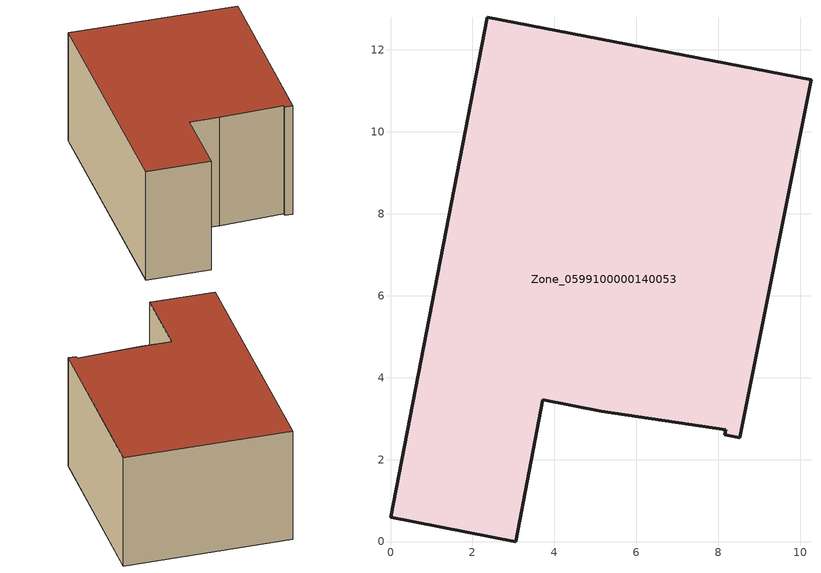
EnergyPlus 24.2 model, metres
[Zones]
Zone_0599100000140053
 floor ground (C_G): 8.18,2.72 5.14,3.19 3.72,3.46 3.05,0 0,0.59 2.36,12.79 10.26,11.27 8.52,2.53 8.15,2.6 z0
 wall outside (C_F): 2.36,12.79 0,0.59 3.05,0 3.72,3.46 5.14,3.19 8.18,2.72 8.15,2.6 8.52,2.53 10.26,11.27 2.36,12.79 z0:5.81
 roof outside (C_R): 5.14,3.19 8.18,2.72 8.15,2.6 8.52,2.53 10.26,11.27 2.36,12.79 0,0.59 3.05,0 3.72,3.46 z5.81
[BUILDING]
Pand.0599100000140053: North Axis=0; Terrain=City; Loads Convergence Tolerance Value=0.04; Temperature Convergence Tolerance Value=0.4; Solar Distribution=FullExterior; Maximum Number of Warmup Days=25; Minimum Number of Warmup Days=1
[Site:Location]
Rotterdam.The.Hague.AP_ZH_NLD Design_Conditions: Latitude=51.96; Longitude=4.45; Time Zone=1; Elevation=-4.5
[SITE:GROUNDTEMPERATURE:BUILDINGSURFACE]
18, 18, 18, 18, 18, 18, 18, 18, 18, 18, 18, 18
[MATERIAL] Thermal Absorptance=0.9; Solar Absorptance=0.7; Visible Absorptance=0.7
Name | Roughness | Thickness | Conductivity | Density | Specific Heat
G.TI.1946-1964 | MediumSmooth | 0.15 | 1 | 540 | 1210
F.TI.1946-1964 | Rough | 0.3 | 0.857143 | 1920 | 840
R.TI.1946-1964 | MediumRough | 0.2 | 0.277778 | 1500 | 1000
[CONSTRUCTION]
C_G: G.TI.1946-1964
C_F: F.TI.1946-1964
C_R: R.TI.1946-1964
[ZONE]
Zone_0599100000140053: Type=1; Multiplier=1; Ceiling Height=Autocalculate; Volume=Autocalculate; Floor Area=autocalculate; Part of Total Floor Area=Yes
[ZONEINFILTRATION:DESIGNFLOWRATE]
Infil_Zone_0599100000140053: Zone or ZoneList or Space or SpaceList=Zone_0599100000140053; Schedule=AlwaysOn; Design Flow Rate Calculation Method=Flow/Area; Flow Rate per Floor Area=0.003; Constant Term Coefficient=1; Temperature Term Coefficient=0; Velocity Term Coefficient=0; Velocity Squared Term Coefficient=0
[HVACTEMPLATE:ZONE:IDEALLOADSAIRSYSTEM]
Zone_0599100000140053: Maximum Heating Supply Air Temperature=50; Minimum Cooling Supply Air Temperature=13; Maximum Heating Supply Air Humidity Ratio=0.0156; Minimum Cooling Supply Air Humidity Ratio=0.0077; Heating Limit=NoLimit; Cooling Limit=NoLimit; Dehumidification Control Type=ConstantSensibleHeatRatio; Cooling Sensible Heat Ratio=0.7; Dehumidification Setpoint=60; Humidification Control Type=None; Humidification Setpoint=30; Outdoor Air Method=None; Outdoor Air Flow Rate per Person=0.00944; Outdoor Air Flow Rate per Zone Floor Area=0; Outdoor Air Flow Rate per Zone=0; Demand Controlled Ventilation Type=None; Outdoor Air Economizer Type=NoEconomizer; Heat Recovery Type=None; Sensible Heat Recovery Effectiveness=0.7; Latent Heat Recovery Effectiveness=0.65
[ZONECONTROL:THERMOSTAT]
ThermostatControl_Zone_0599100000140053: Zone or ZoneList=Zone_0599100000140053; Control Type Schedule=DualSetpointControlType; Control 1=Thermostat_Zone_0599100000140053; Temperature Difference Between Cutout And Setpoint=0
[THERMOSTATSETPOINT:DUALSETPOINT]
Thermostat_Zone_0599100000140053: Heating Setpoint Temperature Schedule=HeatingSetpoint_Zone_0599100000140053; Cooling Setpoint Temperature Schedule=CoolingSetpoint_Zone_0599100000140053
[SCHEDULE:COMPACT]
HeatingSetpoint_Zone_0599100000140053: Through: 12/31, For: AllDays, Until: 24:00, 21
CoolingSetpoint_Zone_0599100000140053: Through: 12/31, For: AllDays, Until: 24:00, 24
DualSetpointControlType: Through: 12/31, For: AllDays, Until: 24:00, 4
AlwaysOn: Through: 12/31, For: AllDays, Until: 24:00, 1
